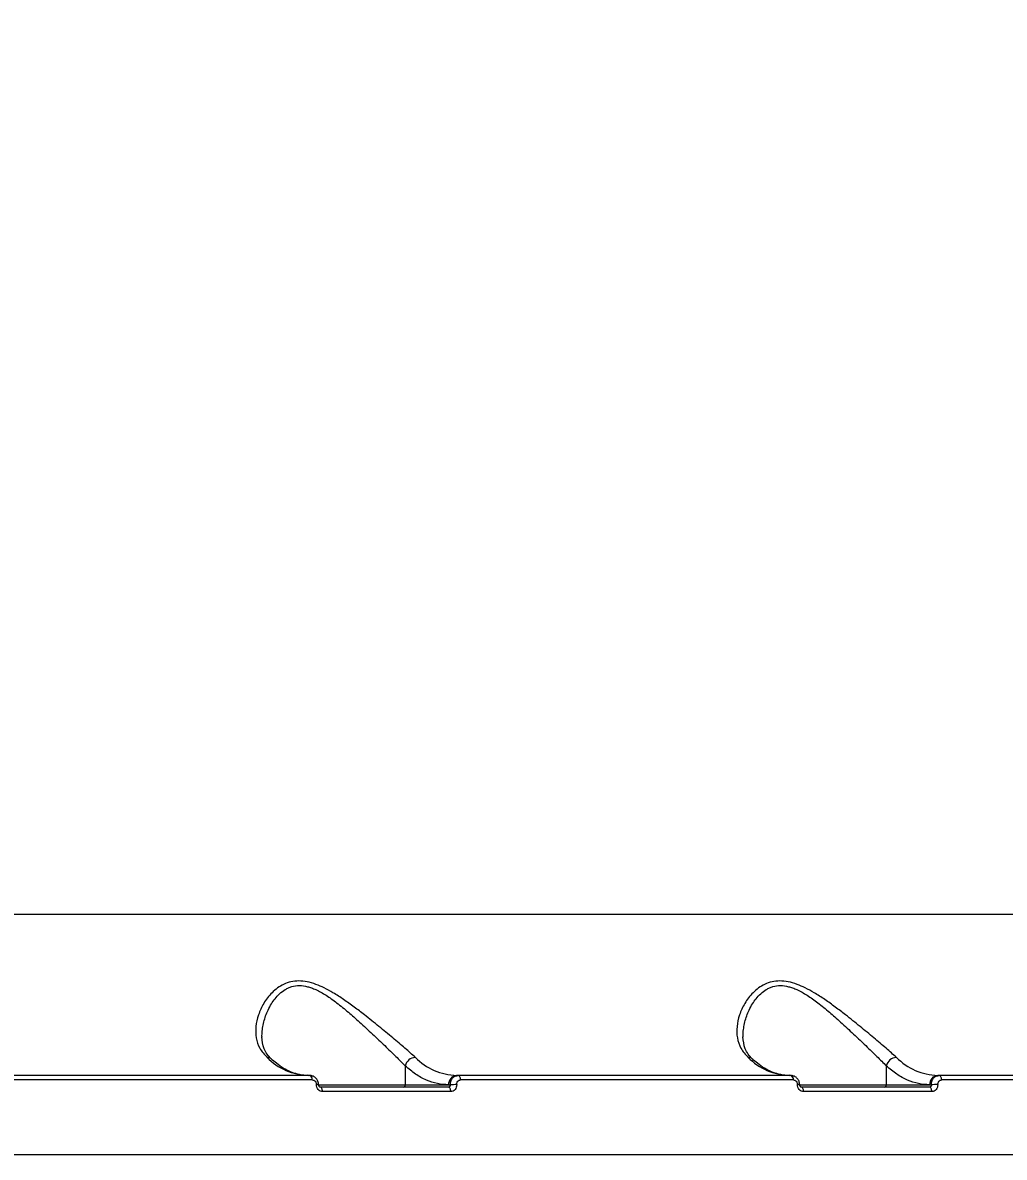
# Model space of a CAD drawing. Header units: millimetres. Extents: x -6234 to 7498, y -6127 to 5103.
# Drawn here: x 3579.1 to 3789, y -1459 to -1216.4 of the extents above; entities that cross this region are included whole.
import ezdxf

# ---------------------------------------------------------------- set-up
doc = ezdxf.new("R2010")
doc.units = ezdxf.units.MM
for name, color, linetype in [('DIKOM_ОБЪЕКТ', 7, 'Continuous'), ('DIKOM_РАЗМЕР_ЗОНА', 7, 'Continuous'), ('DIKOM_РАЗМЕР_ОБЪЕКТА', 7, 'Continuous')]:
    doc.layers.add(name, color=color, linetype=linetype)
doc.styles.add('style1', font='arial.ttf', dxfattribs={"width": 0.8})
doc.dimstyles.new('1-50', dxfattribs={"dimtxt": 300, "dimasz": 200, "dimexe": 100, "dimexo": 0, "dimgap": 100, "dimtad": 1, "dimtxsty": 'style1', "dimcen": 200, "dimclrd": 7, "dimclre": 7, "dimclrt": 7, "dimadec": 1, "dimazin": 2, "dimtfac": 1, "dimtmove": 0, "dimatfit": 2, "dimfxl": 0, "dimlwd": 25, "dimlwe": 18, "dimarcsym": 0})

# ---------------------------------------------------------------- blocks, each defined once
blk = doc.blocks.new('*D10')
at = {"layer": 'Defpoints', "color": 0, "transparency": 16777216}
for p in [(5627.97, 903.07), (-3229.39, -1461.51), (5627.97, -5097.58)]:
    blk.add_point(p, dxfattribs=at)
at = {"layer": 'DIKOM_РАЗМЕР_ОБЪЕКТА', "color": 7, "lineweight": 18, "transparency": 16777216}
for p, q in [((5627.97, 903.07), (5627.97, -5197.58)), ((-3229.39, -1461.51), (-3229.39, -5197.58))]:
    blk.add_line(p, q, dxfattribs=at)
at = {"layer": 'DIKOM_РАЗМЕР_ОБЪЕКТА', "color": 7, "lineweight": 25, "transparency": 16777216}
blk.add_line((-3029.39, -5097.58), (5427.97, -5097.58), dxfattribs=at)
at = {"layer": 'DIKOM_РАЗМЕР_ОБЪЕКТА', "color": 7, "transparency": 16777216}
for points in [[(-3029.39, -5064.25), (-3029.39, -5130.92), (-3229.39, -5097.58)], [(5427.97, -5064.25), (5427.97, -5130.92), (5627.97, -5097.58)]]:
    blk.add_solid(points, dxfattribs=at)
at = {"layer": 'DIKOM_РАЗМЕР_ОБЪЕКТА', "color": 7, "lineweight": 40, "transparency": 16777216, "insert": (1488.3, -4844.41), "char_height": 300, "attachment_point": 5, "style": 'style1'}
blk.add_mtext('8850', dxfattribs=at)
blk = doc.blocks.new('*D13')
at = {"layer": 'Defpoints', "color": 0, "transparency": 16777216}
for p in [(7498.07, 1778.2), (-5229.39, -1831.36), (7498.07, -6026.74)]:
    blk.add_point(p, dxfattribs=at)
at = {"layer": 'DIKOM_РАЗМЕР_ЗОНА', "color": 7, "lineweight": 18, "transparency": 16777216}
for p, q in [((7498.07, 1778.2), (7498.07, -6126.74)), ((-5229.39, -1831.36), (-5229.39, -6126.74))]:
    blk.add_line(p, q, dxfattribs=at)
at = {"layer": 'DIKOM_РАЗМЕР_ЗОНА', "color": 7, "lineweight": 25, "transparency": 16777216}
blk.add_line((-5029.39, -6026.74), (7298.07, -6026.74), dxfattribs=at)
at = {"layer": 'DIKOM_РАЗМЕР_ЗОНА', "color": 7, "transparency": 16777216}
for points in [[(-5029.39, -5993.4), (-5029.39, -6060.07), (-5229.39, -6026.74)], [(7298.07, -5993.4), (7298.07, -6060.07), (7498.07, -6026.74)]]:
    blk.add_solid(points, dxfattribs=at)
at = {"layer": 'DIKOM_РАЗМЕР_ЗОНА', "color": 7, "transparency": 16777216, "insert": (1560.69, -5773.56), "char_height": 300, "attachment_point": 5, "style": 'style1'}
blk.add_mtext('12750', dxfattribs=at)

msp = doc.modelspace()

# ---------------------------------------------------------------- linework, layer by layer
at = {"layer": 'DIKOM_ОБЪЕКТ', "color": 7, "linetype": 'Continuous', "lineweight": 15}
for p, q in [((3537.056, -1407.003), (3837.064, -1407.003)), ((3660.911, -1439.455), (3660.911, -1443.506)), ((3763.771, -1439.455), (3763.771, -1443.506)), ((3640.518, -1441.506), (3569.373, -1441.506)), ((3641.033, -1442.465), (3569.888, -1442.465)), ((3640.518, -1441.506), (3640.61, -1441.522)), ((3672.233, -1441.506), (3671.893, -1441.506)), ((3743.378, -1441.506), (3672.233, -1441.506)), ((3743.893, -1442.465), (3672.748, -1442.465)), ((3743.378, -1441.506), (3743.47, -1441.522)), ((3775.093, -1441.506), (3774.754, -1441.506)), ((3846.238, -1441.506), (3775.093, -1441.506)), ((3846.753, -1442.465), (3775.608, -1442.465)), ((3642.219, -1443.506), (3660.911, -1443.506)), ((3670.139, -1444.006), (3642.709, -1444.006)), ((3670.653, -1444.971), (3643.224, -1444.971)), ((3660.911, -1443.506), (3670.179, -1443.506)), ((3670.179, -1443.506), (3670.539, -1443.506)), ((3745.079, -1443.506), (3763.771, -1443.506)), ((3772.999, -1444.006), (3745.569, -1444.006)), ((3773.514, -1444.971), (3746.084, -1444.971)), ((3763.771, -1443.506), (3773.039, -1443.506)), ((3773.039, -1443.506), (3773.399, -1443.506)), ((3915.932, -1458.503), (3501.063, -1458.503))]:
    msp.add_line(p, q, dxfattribs=at)
at = {"layer": 'DIKOM_ОБЪЕКТ', "color": 7, "linetype": 'Continuous', "lineweight": 15, "flags": 128}
for points in [[(3672.748, -1442.465), (3672.735, -1442.276), (3672.703, -1442.095), (3672.654, -1441.929), (3672.59, -1441.785), (3672.513, -1441.666), (3672.426, -1441.578), (3672.331, -1441.524), (3672.233, -1441.506)], [(3775.608, -1442.465), (3775.594, -1442.276), (3775.563, -1442.095), (3775.514, -1441.929), (3775.45, -1441.785), (3775.373, -1441.666), (3775.285, -1441.578), (3775.191, -1441.524), (3775.093, -1441.506)], [(3643.224, -1444.971), (3643.211, -1444.781), (3643.18, -1444.599), (3643.131, -1444.432), (3643.067, -1444.287), (3642.99, -1444.167), (3642.902, -1444.079), (3642.808, -1444.024), (3642.709, -1444.006)], [(3670.653, -1444.971), (3670.64, -1444.781), (3670.609, -1444.599), (3670.561, -1444.432), (3670.496, -1444.287), (3670.419, -1444.167), (3670.332, -1444.079), (3670.237, -1444.024), (3670.139, -1444.006)], [(3746.084, -1444.971), (3746.071, -1444.781), (3746.04, -1444.599), (3745.991, -1444.432), (3745.927, -1444.287), (3745.85, -1444.167), (3745.762, -1444.079), (3745.668, -1444.024), (3745.569, -1444.006)], [(3773.514, -1444.971), (3773.501, -1444.781), (3773.469, -1444.599), (3773.421, -1444.432), (3773.357, -1444.287), (3773.279, -1444.167), (3773.192, -1444.079), (3773.097, -1444.024), (3772.999, -1444.006)]]:
    msp.add_lwpolyline(points, dxfattribs=at)
at = {"layer": 'DIKOM_ОБЪЕКТ', "color": 7, "linetype": 'Continuous', "lineweight": 15}
for centre, radius, start, end in [((3640.653, -1428.392), 13.122, 224.85999, 267.92786), ((3631.387, -1438.963), 1.315, 48.61354, 91.53697), ((3663.218, -1440.019), 2.375, 93.66054, 166.28356), ((3672.368, -1428.393), 13.121, 224.85796, 267.92875), ((3743.512, -1428.393), 13.121, 224.85796, 267.92875), ((3734.247, -1438.963), 1.315, 48.61847, 91.53203), ((3766.078, -1440.019), 2.375, 93.66054, 166.28356), ((3775.228, -1428.393), 13.122, 224.8593, 267.92855), ((3640.072, -1442.329), 0.97, 351.93213, 56.3417), ((3672.048, -1443.373), 1.874, 94.73619, 184.06319), ((3742.933, -1442.329), 0.969, 351.91715, 56.35668), ((3774.908, -1443.373), 1.874, 94.73097, 184.06054), ((3642.061, -1445.808), 2.345, 81.80653, 93.69096), ((3660.443, -1443.539), 0.469, 274.74497, 4.04119), ((3671.863, -1466.417), 22.949, 89.88063, 93.30746), ((3744.922, -1445.796), 2.333, 81.77835, 93.71693), ((3763.304, -1443.539), 0.468, 274.71732, 4.10034), ((3774.723, -1466.396), 22.929, 89.87964, 93.309)]:
    msp.add_arc(centre, radius, start, end, dxfattribs=at)
for points, knots in [([(3904.424, -1314.915), (3903.158, -1308.494), (3900.63, -1295.676), (3896.24, -1276.979), (3891.437, -1258.763), (3886.191, -1241.076), (3880.511, -1223.908), (3874.513, -1207.581), (3868.223, -1192.068), (3861.689, -1177.399), (3854.82, -1163.344), (3847.651, -1149.969), (3840.045, -1137.028), (3831.983, -1124.56), (3823.441, -1112.623), (3814.576, -1101.463), (3805.418, -1091.133), (3796.016, -1081.693), (3786.606, -1073.348), (3777.218, -1066.041), (3767.864, -1059.711), (3758.357, -1054.21), (3748.696, -1049.545), (3738.708, -1045.663), (3728.437, -1042.641), (3717.936, -1040.601), (3708.506, -1039.542), (3702.58, -1039.594), (3700.157, -1039.615)], [0, 0, 0, 0, 0.0400954, 0.0800379, 0.1197785, 0.1594137, 0.1990368, 0.2387418, 0.2763389, 0.3141464, 0.3518219, 0.3893099, 0.426691, 0.4663088, 0.5059894, 0.5458269, 0.5859056, 0.6258808, 0.6656419, 0.7030218, 0.7403758, 0.7777824, 0.8153208, 0.8530729, 0.8931049, 0.9329019, 0.9725618, 1, 1, 1, 1]), ([(3916.411, -1458.505), (3916.397, -1454.968), (3916.376, -1449.841), (3916.239, -1442.078), (3916.066, -1435.11), (3915.775, -1426.798), (3915.378, -1418.063), (3914.859, -1408.915), (3914.214, -1399.484), (3913.439, -1389.846), (3912.529, -1380.059), (3911.484, -1370.169), (3910.301, -1360.211), (3908.979, -1350.214), (3907.52, -1340.202), (3905.921, -1330.196), (3904.185, -1320.213), (3902.31, -1310.271), (3900.298, -1300.383), (3898.149, -1290.562), (3895.866, -1280.821), (3893.448, -1271.17), (3890.898, -1261.62), (3888.218, -1252.181), (3885.408, -1242.863), (3882.471, -1233.673), (3879.409, -1224.621), (3876.224, -1215.715), (3872.917, -1206.962), (3869.493, -1198.37), (3865.951, -1189.946), (3862.295, -1181.697), (3858.529, -1173.629), (3854.653, -1165.748), (3850.67, -1158.061), (3846.585, -1150.573), (3842.398, -1143.29), (3838.114, -1136.217), (3833.734, -1129.36), (3829.261, -1122.722), (3824.699, -1116.31), (3820.05, -1110.126), (3815.317, -1104.176), (3810.502, -1098.464), (3805.609, -1092.994), (3800.641, -1087.768), (3795.599, -1082.792), (3790.487, -1078.067), (3785.307, -1073.599), (3780.063, -1069.389), (3774.755, -1065.442), (3769.387, -1061.76), (3763.962, -1058.344), (3758.48, -1055.208), (3753.231, -1052.465), (3749.792, -1050.907), (3748.213, -1050.192)], [0, 0, 0, 0, 0.0188203, 0.0272905, 0.0413382, 0.0559454, 0.0716291, 0.0880071, 0.1049248, 0.1222587, 0.1399212, 0.1578472, 0.1759879, 0.1943055, 0.2127706, 0.2313597, 0.2500539, 0.2688381, 0.2876992, 0.306627, 0.3256122, 0.3446475, 0.3637262, 0.3828431, 0.4019932, 0.4211724, 0.4403769, 0.4596039, 0.4788505, 0.4981141, 0.5173929, 0.536685, 0.5559886, 0.5753029, 0.5946264, 0.6139584, 0.633298, 0.652645, 0.6719989, 0.69136, 0.7107282, 0.7301036, 0.7494873, 0.76888, 0.7882826, 0.8076968, 0.827124, 0.8465663, 0.8660261, 0.885506, 0.9050094, 0.9245393, 0.9440999, 0.9636954, 0.9833306, 1, 1, 1, 1]), ([(3752.78, -1051.675), (3754.797, -1052.623), (3760.208, -1055.165), (3767.763, -1059.699), (3775.504, -1064.885), (3780.471, -1068.588), (3783.812, -1071.231), (3785.54, -1072.632), (3787.267, -1074.066), (3788.992, -1075.533), (3790.714, -1077.033), (3793.939, -1079.907), (3798.728, -1084.405), (3805.104, -1090.899), (3811.656, -1098.134), (3818.072, -1105.82), (3824.327, -1113.91), (3830.143, -1121.997), (3834.091, -1127.88), (3836.216, -1131.158), (3836.746, -1131.982), (3837.276, -1132.812), (3837.807, -1133.647), (3838.338, -1134.488), (3838.869, -1135.334), (3839.4, -1136.187), (3840.195, -1137.471), (3841.39, -1139.422), (3843.111, -1142.287), (3845.23, -1145.899), (3847.736, -1150.294), (3850.611, -1155.512), (3853.829, -1161.584), (3857.366, -1168.557), (3860.805, -1175.68), (3864.093, -1182.816), (3867.184, -1189.817), (3869.578, -1195.495), (3871.268, -1199.631), (3872.234, -1202.032), (3873.208, -1204.485), (3874.187, -1206.992), (3875.172, -1209.554), (3876.162, -1212.171), (3877.157, -1214.843), (3879.59, -1221.49), (3883.264, -1232.081), (3887.884, -1246.678), (3892.026, -1261.018), (3895.721, -1275.039), (3898.993, -1288.69), (3901.895, -1301.907), (3903.595, -1310.651), (3904.424, -1314.915)], [0, 0, 0, 0, 0.0293874, 0.0788433, 0.1119317, 0.1453743, 0.1541919, 0.1630337, 0.1718999, 0.1807905, 0.1897053, 0.1986444, 0.23105, 0.2650429, 0.3006228, 0.3377897, 0.3718099, 0.4070596, 0.4390959, 0.442294, 0.445501, 0.4487171, 0.4519426, 0.4551774, 0.4584214, 0.4616742, 0.4649364, 0.4730746, 0.483779, 0.4970496, 0.5130234, 0.5316046, 0.5527931, 0.5765889, 0.6029919, 0.6240113, 0.6464332, 0.6702571, 0.6775442, 0.684953, 0.6924835, 0.7001361, 0.7079101, 0.715806, 0.7238234, 0.7319627, 0.7752962, 0.8169489, 0.856921, 0.895212, 0.9318222, 0.9667516, 1, 1, 1, 1]), ([(3701.439, -1879.463), (3705.145, -1879.37), (3712.807, -1879.177), (3724.357, -1877.311), (3736.021, -1874.282), (3747.484, -1870.04), (3758.717, -1864.663), (3769.69, -1858.188), (3780.378, -1850.665), (3790.756, -1842.143), (3800.802, -1832.674), (3810.497, -1822.31), (3819.822, -1811.103), (3828.762, -1799.108), (3837.303, -1786.38), (3845.432, -1772.973), (3853.139, -1758.94), (3860.417, -1744.338), (3866.058, -1731.87), (3870.27, -1721.875), (3873.217, -1714.557), (3876.065, -1707.153), (3878.814, -1699.668), (3881.465, -1692.108), (3884.017, -1684.479), (3887.146, -1674.669), (3890.739, -1662.598), (3894.655, -1648.171), (3898.673, -1631.871), (3902.654, -1613.652), (3906.443, -1593.49), (3909.655, -1573.267), (3912.304, -1553.048), (3914.253, -1534.356), (3915.648, -1517.198), (3916.612, -1501.543), (3917.272, -1485.848), (3917.628, -1470.134), (3917.682, -1454.425), (3917.433, -1438.741), (3916.811, -1421.025), (3915.66, -1401.329), (3913.812, -1379.748), (3911.382, -1358.426), (3908.429, -1337.385), (3905.994, -1323.657), (3904.777, -1316.799)], [0, 0, 0, 0, 0.02681194, 0.05542504, 0.08379633, 0.11192601, 0.13981433, 0.1674607, 0.19486569, 0.22202898, 0.24895069, 0.2756308, 0.30206911, 0.32826591, 0.35422113, 0.37993469, 0.40540662, 0.43063688, 0.45562558, 0.46722256, 0.47876019, 0.49023825, 0.50165693, 0.51301602, 0.52431562, 0.53555577, 0.55600722, 0.5762587, 0.59631027, 0.62332973, 0.64997745, 0.6762534, 0.70215764, 0.72769013, 0.74729298, 0.76687249, 0.78642873, 0.80596157, 0.82547115, 0.84495737, 0.86442027, 0.89162766, 0.91878933, 0.94590529, 0.9729755, 1, 1, 1, 1]), ([(3663.067, -1437.648), (3662.36, -1437.015), (3660.954, -1435.756), (3658.255, -1433.477), (3655.334, -1431.057), (3652.548, -1428.821), (3650.009, -1426.878), (3647.769, -1425.271), (3645.627, -1423.886), (3643.648, -1422.795), (3641.793, -1421.978), (3639.951, -1421.435), (3638.129, -1421.24), (3636.418, -1421.43), (3634.896, -1421.97), (3633.548, -1422.785), (3632.029, -1424.106), (3630.569, -1426.058), (3629.436, -1428.547), (3628.881, -1431.061), (3628.958, -1433.49), (3629.661, -1435.764), (3630.789, -1437.021), (3631.351, -1437.648)], [0, 0, 0, 0, 0.0628394, 0.1250328, 0.1875545, 0.2496623, 0.2915506, 0.3336368, 0.3744987, 0.4070908, 0.4371934, 0.4692344, 0.499809, 0.5304195, 0.5624908, 0.5926578, 0.6253311, 0.6879402, 0.7501182, 0.812756, 0.8751678, 0.937672, 1, 1, 1, 1]), ([(3765.927, -1437.648), (3765.22, -1437.015), (3763.814, -1435.756), (3761.115, -1433.477), (3758.194, -1431.057), (3755.408, -1428.821), (3752.869, -1426.878), (3750.629, -1425.271), (3748.488, -1423.886), (3746.508, -1422.795), (3744.653, -1421.978), (3742.811, -1421.435), (3740.989, -1421.24), (3739.278, -1421.43), (3737.756, -1421.97), (3736.408, -1422.785), (3734.889, -1424.106), (3733.429, -1426.057), (3732.296, -1428.547), (3731.741, -1431.061), (3731.818, -1433.49), (3732.521, -1435.764), (3733.649, -1437.021), (3734.211, -1437.648)], [0, 0, 0, 0, 0.0628363, 0.125033, 0.1875516, 0.2496595, 0.2915507, 0.3336369, 0.3744958, 0.4070911, 0.4371937, 0.4692315, 0.4998093, 0.5304199, 0.5624901, 0.5926583, 0.6253304, 0.6879393, 0.7501161, 0.8127559, 0.8751678, 0.937672, 1, 1, 1, 1]), ([(3630.287, -1433.336), (3630.282, -1433.11), (3630.266, -1432.465), (3630.394, -1431.372), (3630.65, -1430.079), (3631.043, -1428.787), (3631.578, -1427.477), (3632.245, -1426.238), (3633.065, -1425.057), (3634.025, -1424.005), (3635.021, -1423.239), (3635.927, -1422.768), (3636.907, -1422.408), (3638.266, -1422.212), (3639.727, -1422.417), (3640.897, -1422.78), (3641.855, -1423.171), (3642.899, -1423.703), (3644.01, -1424.37), (3645.129, -1425.126), (3646.303, -1425.995), (3647.523, -1426.962), (3648.739, -1427.979), (3649.941, -1429.024), (3651.198, -1430.151), (3652.534, -1431.375), (3653.927, -1432.675), (3655.259, -1433.933), (3656.961, -1435.56), (3658.967, -1437.493), (3660.261, -1438.799), (3660.911, -1439.455)], [0, 0, 0, 0, 0.020425, 0.0581366, 0.0959298, 0.1334839, 0.1709504, 0.2117633, 0.2464011, 0.2841822, 0.3220859, 0.3414286, 0.3597719, 0.3978003, 0.4355719, 0.4539492, 0.4733332, 0.4979758, 0.5231049, 0.548821, 0.5759841, 0.6070809, 0.6381748, 0.6672066, 0.6991785, 0.7365691, 0.7740979, 0.8137276, 0.8494225, 0.9243665, 1, 1, 1, 1]), ([(3733.147, -1433.336), (3733.142, -1433.11), (3733.125, -1432.465), (3733.254, -1431.372), (3733.51, -1430.079), (3733.902, -1428.787), (3734.438, -1427.478), (3735.105, -1426.238), (3735.925, -1425.057), (3736.885, -1424.005), (3737.881, -1423.239), (3738.786, -1422.768), (3739.768, -1422.408), (3741.126, -1422.212), (3742.587, -1422.416), (3743.757, -1422.78), (3744.715, -1423.171), (3745.759, -1423.703), (3746.87, -1424.37), (3747.989, -1425.126), (3749.163, -1425.995), (3750.383, -1426.962), (3751.599, -1427.979), (3752.801, -1429.024), (3754.058, -1430.151), (3755.394, -1431.375), (3756.787, -1432.675), (3758.119, -1433.933), (3759.821, -1435.561), (3761.827, -1437.493), (3763.121, -1438.799), (3763.771, -1439.455)], [0, 0, 0, 0, 0.020425, 0.0581387, 0.0959312, 0.1334837, 0.1709531, 0.2117629, 0.2464026, 0.2841814, 0.3220878, 0.3414288, 0.3597742, 0.3977988, 0.4355755, 0.4539488, 0.4733321, 0.4979792, 0.523108, 0.5488203, 0.5759834, 0.6070838, 0.6381778, 0.6672062, 0.6991781, 0.7365687, 0.7740969, 0.8137305, 0.8494225, 0.9243665, 1, 1, 1, 1]), ([(3632.262, -1437.982), (3631.662, -1437.298), (3630.504, -1435.976), (3630.344, -1434.122), (3630.267, -1433.227)], [0, 0, 0, 0, 0.5175773, 1, 1, 1, 1]), ([(3735.122, -1437.982), (3734.522, -1437.298), (3733.364, -1435.976), (3733.205, -1434.122), (3733.128, -1433.227)], [0, 0, 0, 0, 0.517584, 1, 1, 1, 1]), ([(3640.106, -1441.476), (3639.947, -1441.483), (3639.21, -1441.517), (3637.96, -1441.273), (3636.359, -1440.753), (3634.844, -1439.97), (3633.477, -1439.057), (3632.63, -1438.29), (3632.267, -1437.961)], [0, 0, 0, 0, 0.0612252, 0.2830174, 0.479754, 0.6711889, 0.8590367, 1, 1, 1, 1]), ([(3742.966, -1441.476), (3742.807, -1441.483), (3742.07, -1441.517), (3740.819, -1441.273), (3739.22, -1440.753), (3737.704, -1439.97), (3736.337, -1439.058), (3735.49, -1438.29), (3735.127, -1437.961)], [0, 0, 0, 0, 0.0612195, 0.2830191, 0.4797509, 0.6711869, 0.8590418, 1, 1, 1, 1]), ([(3670.179, -1443.506), (3669.381, -1443.457), (3667.784, -1443.36), (3665.421, -1442.552), (3663.107, -1441.316), (3661.643, -1440.076), (3660.911, -1439.455)], [0, 0, 0, 0, 0.250001, 0.5000003, 0.7499901, 1, 1, 1, 1]), ([(3773.039, -1443.506), (3772.241, -1443.457), (3770.644, -1443.36), (3768.281, -1442.552), (3765.967, -1441.316), (3764.503, -1440.076), (3763.771, -1439.455)], [0, 0, 0, 0, 0.249997, 0.4999977, 0.7499825, 1, 1, 1, 1]), ([(3640.518, -1441.506), (3640.741, -1441.52), (3640.97, -1441.535), (3641.167, -1441.655), (3641.172, -1441.658)], [0, 0, 0, 0, 0.9730263, 1, 1, 1, 1]), ([(3642.395, -1443.487), (3642.386, -1443.364), (3642.368, -1443.118), (3642.226, -1442.636), (3641.899, -1442.093), (3641.31, -1441.626), (3640.844, -1441.557), (3640.61, -1441.522)], [0, 0, 0, 0, 0.1220127, 0.2452586, 0.493224, 0.744627, 1, 1, 1, 1]), ([(3641.033, -1442.465), (3641.146, -1442.481), (3641.371, -1442.512), (3641.66, -1442.743), (3641.864, -1443.074), (3641.895, -1443.337), (3641.91, -1443.468)], [0, 0, 0, 0, 0.25065933, 0.50006235, 0.74992835, 1, 1, 1, 1]), ([(3670.539, -1443.506), (3670.548, -1443.336), (3670.565, -1443.023), (3670.725, -1442.532), (3670.97, -1442.127), (3671.289, -1441.824), (3671.685, -1441.574), (3672.016, -1441.533), (3672.233, -1441.506)], [0, 0, 0, 0, 0.1617662, 0.2992433, 0.500401, 0.6315792, 0.7587783, 1, 1, 1, 1]), ([(3671.911, -1443.468), (3671.922, -1443.336), (3671.943, -1443.074), (3672.133, -1442.742), (3672.411, -1442.511), (3672.636, -1442.48), (3672.748, -1442.465)], [0, 0, 0, 0, 0.2508026, 0.5001718, 0.7500346, 1, 1, 1, 1]), ([(3743.378, -1441.506), (3743.601, -1441.52), (3743.829, -1441.535), (3744.027, -1441.655), (3744.032, -1441.658)], [0, 0, 0, 0, 0.9730869, 1, 1, 1, 1]), ([(3745.255, -1443.487), (3745.246, -1443.364), (3745.228, -1443.118), (3745.087, -1442.636), (3744.759, -1442.093), (3744.17, -1441.626), (3743.704, -1441.557), (3743.47, -1441.522)], [0, 0, 0, 0, 0.122008, 0.2452303, 0.4932331, 0.7446459, 1, 1, 1, 1]), ([(3743.893, -1442.465), (3744.006, -1442.481), (3744.231, -1442.512), (3744.52, -1442.743), (3744.724, -1443.074), (3744.755, -1443.337), (3744.77, -1443.468)], [0, 0, 0, 0, 0.2507944, 0.5001348, 0.7499496, 1, 1, 1, 1]), ([(3773.399, -1443.506), (3773.408, -1443.336), (3773.425, -1443.023), (3773.585, -1442.532), (3773.83, -1442.127), (3774.149, -1441.824), (3774.545, -1441.574), (3774.876, -1441.533), (3775.093, -1441.506)], [0, 0, 0, 0, 0.1617576, 0.2992286, 0.5003772, 0.6315495, 0.7587252, 1, 1, 1, 1]), ([(3774.771, -1443.468), (3774.782, -1443.336), (3774.803, -1443.074), (3774.993, -1442.742), (3775.271, -1442.511), (3775.496, -1442.48), (3775.608, -1442.465)], [0, 0, 0, 0, 0.25084141, 0.50020271, 0.74994054, 1, 1, 1, 1]), ([(3643.224, -1444.971), (3643.055, -1444.948), (3642.716, -1444.903), (3642.285, -1444.554), (3641.979, -1444.058), (3641.933, -1443.664), (3641.91, -1443.468)], [0, 0, 0, 0, 0.2505064, 0.5001915, 0.7499835, 1, 1, 1, 1]), ([(3642.801, -1444.022), (3642.754, -1444.019), (3642.658, -1444.014), (3642.524, -1443.903), (3642.42, -1443.724), (3642.404, -1443.567), (3642.395, -1443.487)], [0, 0, 0, 0, 0.2353849, 0.4780073, 0.7320457, 1, 1, 1, 1]), ([(3670.539, -1443.506), (3670.539, -1443.544), (3670.539, -1443.617), (3670.508, -1443.741), (3670.452, -1443.847), (3670.373, -1443.925), (3670.277, -1443.988), (3670.194, -1443.999), (3670.139, -1444.006)], [0, 0, 0, 0, 0.1477441, 0.2805684, 0.5004536, 0.6295122, 0.7560309, 1, 1, 1, 1]), ([(3671.911, -1443.468), (3671.895, -1443.665), (3671.864, -1444.058), (3671.577, -1444.555), (3671.158, -1444.903), (3670.822, -1444.949), (3670.653, -1444.971)], [0, 0, 0, 0, 0.2505819, 0.500202, 0.7500019, 1, 1, 1, 1]), ([(3746.084, -1444.971), (3745.915, -1444.948), (3745.576, -1444.903), (3745.145, -1444.554), (3744.84, -1444.058), (3744.793, -1443.664), (3744.77, -1443.468)], [0, 0, 0, 0, 0.25059, 0.5001995, 0.7499892, 1, 1, 1, 1]), ([(3745.662, -1444.022), (3745.614, -1444.019), (3745.519, -1444.014), (3745.384, -1443.903), (3745.28, -1443.724), (3745.264, -1443.567), (3745.255, -1443.487)], [0, 0, 0, 0, 0.2352727, 0.4781098, 0.7320628, 1, 1, 1, 1]), ([(3773.399, -1443.506), (3773.399, -1443.544), (3773.399, -1443.617), (3773.368, -1443.741), (3773.312, -1443.847), (3773.233, -1443.925), (3773.137, -1443.988), (3773.054, -1443.999), (3772.999, -1444.006)], [0, 0, 0, 0, 0.1477205, 0.2804455, 0.5004304, 0.6295375, 0.7557382, 1, 1, 1, 1]), ([(3774.771, -1443.468), (3774.756, -1443.665), (3774.725, -1444.058), (3774.437, -1444.555), (3774.018, -1444.903), (3773.682, -1444.949), (3773.514, -1444.971)], [0, 0, 0, 0, 0.2505729, 0.5002615, 0.7499959, 1, 1, 1, 1])]:
    msp.add_open_spline(points, degree=3, knots=knots, dxfattribs=at)

# ---------------------------------------------------------------- dimensions: what is measured, and where the dimension line sits
at = {"layer": 'DIKOM_РАЗМЕР_ЗОНА'}
dim = msp.add_linear_dim(base=(7498.074, -6026.735), p1=(-5229.391, -1831.362), p2=(7498.074, 1778.201), text='12750', dimstyle='1-50', dxfattribs=at)
dim.commit()
dim.dimension.update_dxf_attribs({"geometry": '*D13', "text_midpoint": (1560.691, -6026.735), "dimtype": 160})
at = {"layer": 'DIKOM_РАЗМЕР_ОБЪЕКТА', "lineweight": 40}
dim = msp.add_linear_dim(base=(5627.969, -5097.582), p1=(-3229.391, -1461.506), p2=(5627.969, 903.069), text='8850', dimstyle='1-50', dxfattribs=at)
dim.commit()
dim.dimension.update_dxf_attribs({"geometry": '*D10', "text_midpoint": (1488.304, -5097.582), "dimtype": 160})

doc.saveas('drawing.dxf')
